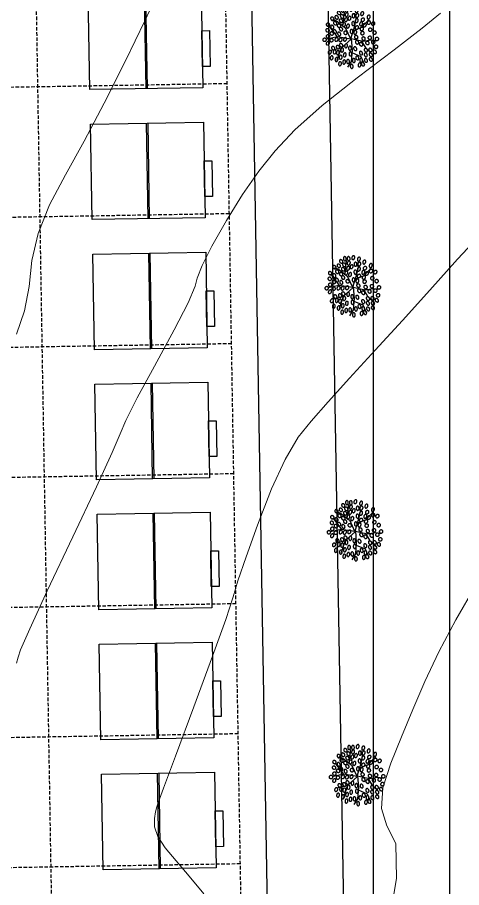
# Model space of a CAD drawing. Header units: inches. Extents: x 203 to 1065, y -1127 to 921.
# Drawn here: x 782.3 to 814.3, y 267.1 to 329.8 of the extents above; entities that cross this region are included whole.
import ezdxf

# ---------------------------------------------------------------- set-up
doc = ezdxf.new("R2010")
doc.units = ezdxf.units.IN
doc.header["$MEASUREMENT"] = 0
doc.linetypes.add('DASHED2', pattern=[0.375, 0.25, -0.125])
for name, color, linetype in [('calle', 3, 'Continuous'), ('Cumbreras', 140, 'Continuous'), ('CURVAS', 32, 'Continuous'), ('D2', 40, 'Continuous'), ('Vegetación', 102, 'Continuous')]:
    doc.layers.add(name, color=color, linetype=linetype)
doc.layers.add('Limite terrenos', color=2, linetype='DASHED2', transparency=0.4)

# ---------------------------------------------------------------- blocks, each defined once
blk = doc.blocks.new('RB31')
for points in [[(-0.203, 0.398, 0.124565), (-0.2, 0.407, 0.105746), (-0.202, 0.418, 0.086824), (-0.208, 0.428, 0.076963), (-0.217, 0.437, 0.076963), (-0.229, 0.442, 0.086824), (-0.24, 0.443, 0.105746), (-0.251, 0.44, 0.124565), (-0.258, 0.433, 0.124565), (-0.261, 0.424, 0.105746), (-0.259, 0.413, 0.086824), (-0.254, 0.403, 0.076963), (-0.244, 0.395, 0.076963), (-0.232, 0.39, 0.086824), (-0.221, 0.389, 0.105746), (-0.21, 0.392, 0.124565)], [(-0.164, 0.426, 0.124565), (-0.155, 0.429, 0.105746), (-0.147, 0.437, 0.086824), (-0.143, 0.447, 0.076963), (-0.142, 0.46, 0.076963), (-0.144, 0.473, 0.086824), (-0.15, 0.483, 0.105746), (-0.159, 0.489, 0.124565), (-0.168, 0.491, 0.124565), (-0.177, 0.488, 0.105746), (-0.185, 0.481, 0.086824), (-0.19, 0.47, 0.076963), (-0.191, 0.457, 0.076963), (-0.188, 0.445, 0.086824), (-0.182, 0.435, 0.105746), (-0.174, 0.428, 0.124565)], [(-0.096, 0.426, 0.124565), (-0.087, 0.429, 0.105746), (-0.079, 0.437, 0.086824), (-0.074, 0.447, 0.076963), (-0.073, 0.46, 0.076963), (-0.076, 0.473, 0.086824), (-0.082, 0.483, 0.105746), (-0.091, 0.489, 0.124565), (-0.1, 0.491, 0.124565), (-0.109, 0.488, 0.105746), (-0.117, 0.481, 0.086824), (-0.121, 0.47, 0.076963), (-0.123, 0.457, 0.076963), (-0.12, 0.445, 0.086824), (-0.114, 0.435, 0.105746), (-0.105, 0.428, 0.124565)], [(-0.113, 0.363, 0.124565), (-0.104, 0.36, 0.105746), (-0.093, 0.361, 0.086824), (-0.083, 0.367, 0.076963), (-0.075, 0.377, 0.076963), (-0.069, 0.389, 0.086824), (-0.068, 0.4, 0.105746), (-0.072, 0.411, 0.124565), (-0.078, 0.417, 0.124565), (-0.087, 0.42, 0.105746), (-0.098, 0.419, 0.086824), (-0.108, 0.413, 0.076963), (-0.116, 0.404, 0.076963), (-0.122, 0.392, 0.086824), (-0.123, 0.38, 0.105746), (-0.119, 0.37, 0.124565)], [(-0.033, 0.447, 0.124565), (-0.024, 0.444, 0.105746), (-0.013, 0.445, 0.086824), (-0.003, 0.451, 0.076963), (0.005, 0.46, 0.076963), (0.01, 0.472, 0.086824), (0.011, 0.484, 0.105746), (0.008, 0.494, 0.124565), (0.002, 0.501, 0.124565), (-0.007, 0.504, 0.105746), (-0.018, 0.502, 0.086824), (-0.028, 0.497, 0.076963), (-0.037, 0.487, 0.076963), (-0.042, 0.475, 0.086824), (-0.043, 0.464, 0.105746), (-0.04, 0.453, 0.124565)], [(0.065, 0.424, 0.124565), (0.074, 0.421, 0.105746), (0.085, 0.422, 0.086824), (0.095, 0.428, 0.076963), (0.104, 0.438, 0.076963), (0.109, 0.449, 0.086824), (0.11, 0.461, 0.105746), (0.107, 0.471, 0.124565), (0.1, 0.478, 0.124565), (0.091, 0.481, 0.105746), (0.08, 0.48, 0.086824), (0.071, 0.474, 0.076963), (0.062, 0.464, 0.076963), (0.057, 0.453, 0.086824), (0.056, 0.441, 0.105746), (0.059, 0.431, 0.124565)], [(0.16, 0.378, 0.124565), (0.169, 0.375, 0.105746), (0.18, 0.377, 0.086824), (0.19, 0.382, 0.076963), (0.199, 0.392, 0.076963), (0.204, 0.404, 0.086824), (0.205, 0.415, 0.105746), (0.202, 0.426, 0.124565), (0.195, 0.433, 0.124565), (0.186, 0.436, 0.105746), (0.175, 0.434, 0.086824), (0.165, 0.428, 0.076963), (0.157, 0.419, 0.076963), (0.152, 0.407, 0.086824), (0.151, 0.396, 0.105746), (0.154, 0.385, 0.124565)], [(-0.321, 0.307, 0.124565), (-0.318, 0.316, 0.105746), (-0.32, 0.327, 0.086824), (-0.325, 0.337, 0.076963), (-0.335, 0.345, 0.076963), (-0.347, 0.351, 0.086824), (-0.358, 0.352, 0.105746), (-0.369, 0.348, 0.124565), (-0.376, 0.342, 0.124565), (-0.379, 0.333, 0.105746), (-0.377, 0.322, 0.086824), (-0.371, 0.312, 0.076963), (-0.362, 0.304, 0.076963), (-0.35, 0.298, 0.086824), (-0.339, 0.297, 0.105746), (-0.328, 0.301, 0.124565)], [(-0.272, 0.239, 0.124565), (-0.269, 0.248, 0.105746), (-0.27, 0.259, 0.086824), (-0.276, 0.268, 0.076963), (-0.286, 0.277, 0.076963), (-0.297, 0.282, 0.086824), (-0.309, 0.283, 0.105746), (-0.319, 0.28, 0.124565), (-0.326, 0.274, 0.124565), (-0.329, 0.265, 0.105746), (-0.328, 0.254, 0.086824), (-0.322, 0.244, 0.076963), (-0.312, 0.235, 0.076963), (-0.301, 0.23, 0.086824), (-0.289, 0.229, 0.105746), (-0.279, 0.232, 0.124565)], [(-0.245, 0.33, 0.124565), (-0.242, 0.339, 0.105746), (-0.244, 0.35, 0.086824), (-0.249, 0.36, 0.076963), (-0.259, 0.368, 0.076963), (-0.271, 0.373, 0.086824), (-0.282, 0.374, 0.105746), (-0.293, 0.371, 0.124565), (-0.3, 0.365, 0.124565), (-0.303, 0.356, 0.105746), (-0.301, 0.345, 0.086824), (-0.295, 0.335, 0.076963), (-0.286, 0.326, 0.076963), (-0.274, 0.321, 0.086824), (-0.263, 0.32, 0.105746), (-0.252, 0.323, 0.124565)], [(-0.169, 0.277, 0.124565), (-0.166, 0.286, 0.105746), (-0.168, 0.297, 0.086824), (-0.173, 0.306, 0.076963), (-0.183, 0.315, 0.076963), (-0.195, 0.32, 0.086824), (-0.206, 0.321, 0.105746), (-0.217, 0.318, 0.124565), (-0.224, 0.312, 0.124565), (-0.227, 0.303, 0.105746), (-0.225, 0.292, 0.086824), (-0.219, 0.282, 0.076963), (-0.21, 0.273, 0.076963), (-0.198, 0.268, 0.086824), (-0.187, 0.267, 0.105746), (-0.176, 0.27, 0.124565)], [(-0.15, 0.345, 0.124565), (-0.147, 0.354, 0.105746), (-0.149, 0.365, 0.086824), (-0.154, 0.375, 0.076963), (-0.164, 0.383, 0.076963), (-0.176, 0.389, 0.086824), (-0.187, 0.39, 0.105746), (-0.198, 0.386, 0.124565), (-0.205, 0.38, 0.124565), (-0.208, 0.371, 0.105746), (-0.206, 0.36, 0.086824), (-0.2, 0.35, 0.076963), (-0.191, 0.342, 0.076963), (-0.179, 0.336, 0.086824), (-0.168, 0.335, 0.105746), (-0.157, 0.339, 0.124565)], [(-0.124, 0.283, 0.124565), (-0.115, 0.28, 0.105746), (-0.104, 0.282, 0.086824), (-0.095, 0.287, 0.076963), (-0.086, 0.297, 0.076963), (-0.081, 0.309, 0.086824), (-0.08, 0.32, 0.105746), (-0.083, 0.331, 0.124565), (-0.089, 0.338, 0.124565), (-0.098, 0.341, 0.105746), (-0.109, 0.339, 0.086824), (-0.119, 0.333, 0.076963), (-0.128, 0.324, 0.076963), (-0.133, 0.312, 0.086824), (-0.134, 0.301, 0.105746), (-0.131, 0.29, 0.124565)], [(-0.064, 0.306, 0.124565), (-0.055, 0.303, 0.105746), (-0.044, 0.305, 0.086824), (-0.034, 0.31, 0.076963), (-0.025, 0.32, 0.076963), (-0.02, 0.332, 0.086824), (-0.019, 0.343, 0.105746), (-0.022, 0.354, 0.124565), (-0.029, 0.36, 0.124565), (-0.038, 0.363, 0.105746), (-0.049, 0.362, 0.086824), (-0.059, 0.356, 0.076963), (-0.067, 0.347, 0.076963), (-0.072, 0.335, 0.086824), (-0.073, 0.323, 0.105746), (-0.07, 0.313, 0.124565)], [(0.022, 0.218, 0.124565), (0.031, 0.22, 0.105746), (0.039, 0.228, 0.086824), (0.043, 0.238, 0.076963), (0.044, 0.251, 0.076963), (0.042, 0.264, 0.086824), (0.036, 0.274, 0.105746), (0.027, 0.28, 0.124565), (0.018, 0.282, 0.124565), (0.009, 0.279, 0.105746), (0.001, 0.272, 0.086824), (-0.004, 0.261, 0.076963), (-0.005, 0.248, 0.076963), (-0.002, 0.236, 0.086824), (0.004, 0.226, 0.105746), (0.012, 0.219, 0.124565)], [(0.025, 0.339, 0.124565), (0.034, 0.342, 0.105746), (0.042, 0.35, 0.086824), (0.047, 0.36, 0.076963), (0.048, 0.373, 0.076963), (0.045, 0.385, 0.086824), (0.04, 0.395, 0.105746), (0.031, 0.402, 0.124565), (0.022, 0.404, 0.124565), (0.013, 0.401, 0.105746), (0.005, 0.393, 0.086824), (0, 0.383, 0.076963), (-0.001, 0.37, 0.076963), (0.001, 0.357, 0.086824), (0.007, 0.348, 0.105746), (0.016, 0.341, 0.124565)], [(0.065, 0.268, 0.124565), (0.074, 0.265, 0.105746), (0.085, 0.267, 0.086824), (0.095, 0.272, 0.076963), (0.104, 0.282, 0.076963), (0.109, 0.294, 0.086824), (0.11, 0.305, 0.105746), (0.107, 0.316, 0.124565), (0.1, 0.322, 0.124565), (0.091, 0.325, 0.105746), (0.08, 0.324, 0.086824), (0.071, 0.318, 0.076963), (0.062, 0.309, 0.076963), (0.057, 0.297, 0.086824), (0.056, 0.285, 0.105746), (0.059, 0.275, 0.124565)], [(0.073, 0.348, 0.124565), (0.082, 0.345, 0.105746), (0.093, 0.346, 0.086824), (0.103, 0.352, 0.076963), (0.111, 0.362, 0.076963), (0.117, 0.373, 0.086824), (0.118, 0.385, 0.105746), (0.114, 0.395, 0.124565), (0.108, 0.402, 0.124565), (0.099, 0.405, 0.105746), (0.088, 0.404, 0.086824), (0.078, 0.398, 0.076963), (0.07, 0.388, 0.076963), (0.064, 0.377, 0.086824), (0.063, 0.365, 0.105746), (0.067, 0.355, 0.124565)], [(0.141, 0.219, 0.124565), (0.15, 0.216, 0.105746), (0.161, 0.217, 0.086824), (0.171, 0.223, 0.076963), (0.18, 0.232, 0.076963), (0.185, 0.244, 0.086824), (0.186, 0.256, 0.105746), (0.183, 0.266, 0.124565), (0.176, 0.273, 0.124565), (0.167, 0.276, 0.105746), (0.156, 0.275, 0.086824), (0.146, 0.269, 0.076963), (0.138, 0.259, 0.076963), (0.133, 0.247, 0.086824), (0.132, 0.236, 0.105746), (0.135, 0.225, 0.124565)], [(0.16, 0.299, 0.124565), (0.165, 0.291, 0.105746), (0.175, 0.286, 0.086824), (0.186, 0.285, 0.076963), (0.199, 0.287, 0.076963), (0.21, 0.294, 0.086824), (0.218, 0.303, 0.105746), (0.221, 0.313, 0.124565), (0.22, 0.322, 0.124565), (0.215, 0.33, 0.105746), (0.205, 0.335, 0.086824), (0.193, 0.336, 0.076963), (0.181, 0.334, 0.076963), (0.17, 0.327, 0.086824), (0.162, 0.319, 0.105746), (0.159, 0.308, 0.124565)], [(0.274, 0.325, 0.124565), (0.283, 0.322, 0.105746), (0.294, 0.323, 0.086824), (0.304, 0.329, 0.076963), (0.313, 0.339, 0.076963), (0.318, 0.351, 0.086824), (0.319, 0.362, 0.105746), (0.316, 0.373, 0.124565), (0.309, 0.379, 0.124565), (0.3, 0.382, 0.105746), (0.289, 0.381, 0.086824), (0.279, 0.375, 0.076963), (0.271, 0.366, 0.076963), (0.266, 0.354, 0.086824), (0.265, 0.342, 0.105746), (0.268, 0.332, 0.124565)], [(0.266, 0.253, 0.124565), (0.272, 0.246, 0.105746), (0.281, 0.24, 0.086824), (0.293, 0.239, 0.076963), (0.305, 0.242, 0.076963), (0.316, 0.248, 0.086824), (0.324, 0.257, 0.105746), (0.327, 0.267, 0.124565), (0.326, 0.277, 0.124565), (0.321, 0.284, 0.105746), (0.311, 0.29, 0.086824), (0.3, 0.291, 0.076963), (0.287, 0.288, 0.076963), (0.276, 0.282, 0.086824), (0.269, 0.273, 0.105746), (0.265, 0.263, 0.124565)], [(0.342, 0.238, 0.124565), (0.348, 0.23, 0.105746), (0.357, 0.225, 0.086824), (0.369, 0.224, 0.076963), (0.381, 0.227, 0.076963), (0.392, 0.233, 0.086824), (0.4, 0.242, 0.105746), (0.403, 0.252, 0.124565), (0.402, 0.262, 0.124565), (0.397, 0.269, 0.105746), (0.387, 0.274, 0.086824), (0.376, 0.276, 0.076963), (0.363, 0.273, 0.076963), (0.352, 0.266, 0.086824), (0.344, 0.258, 0.105746), (0.341, 0.247, 0.124565)], [(-0.401, 0.137, 0.124565), (-0.401, 0.146, 0.105746), (-0.406, 0.156, 0.086824), (-0.414, 0.164, 0.076963), (-0.426, 0.169, 0.076963), (-0.439, 0.17, 0.086824), (-0.45, 0.167, 0.105746), (-0.459, 0.161, 0.124565), (-0.463, 0.153, 0.124565), (-0.463, 0.143, 0.105746), (-0.459, 0.134, 0.086824), (-0.45, 0.126, 0.076963), (-0.438, 0.121, 0.076963), (-0.426, 0.119, 0.086824), (-0.414, 0.122, 0.105746), (-0.405, 0.128, 0.124565)], [(-0.393, 0.224, 0.124565), (-0.393, 0.233, 0.105746), (-0.398, 0.243, 0.086824), (-0.406, 0.251, 0.076963), (-0.418, 0.256, 0.076963), (-0.431, 0.257, 0.086824), (-0.442, 0.255, 0.105746), (-0.451, 0.248, 0.124565), (-0.456, 0.24, 0.124565), (-0.456, 0.231, 0.105746), (-0.451, 0.221, 0.086824), (-0.443, 0.213, 0.076963), (-0.431, 0.208, 0.076963), (-0.418, 0.207, 0.086824), (-0.407, 0.209, 0.105746), (-0.398, 0.216, 0.124565)], [(-0.329, 0.171, 0.124565), (-0.324, 0.179, 0.105746), (-0.322, 0.189, 0.086824), (-0.324, 0.201, 0.076963), (-0.331, 0.212, 0.076963), (-0.34, 0.22, 0.086824), (-0.351, 0.225, 0.105746), (-0.362, 0.225, 0.124565), (-0.37, 0.221, 0.124565), (-0.376, 0.213, 0.105746), (-0.378, 0.203, 0.086824), (-0.375, 0.191, 0.076963), (-0.369, 0.18, 0.076963), (-0.359, 0.172, 0.086824), (-0.349, 0.167, 0.105746), (-0.338, 0.167, 0.124565)], [(-0.284, 0.099, 0.124565), (-0.278, 0.106, 0.105746), (-0.276, 0.117, 0.086824), (-0.278, 0.128, 0.076963), (-0.285, 0.14, 0.076963), (-0.295, 0.148, 0.086824), (-0.305, 0.153, 0.105746), (-0.316, 0.153, 0.124565), (-0.325, 0.149, 0.124565), (-0.33, 0.141, 0.105746), (-0.332, 0.13, 0.086824), (-0.33, 0.119, 0.076963), (-0.323, 0.108, 0.076963), (-0.314, 0.1, 0.086824), (-0.303, 0.095, 0.105746), (-0.292, 0.095, 0.124565)], [(-0.2, 0.209, 0.124565), (-0.2, 0.218, 0.105746), (-0.204, 0.228, 0.086824), (-0.213, 0.236, 0.076963), (-0.225, 0.241, 0.076963), (-0.237, 0.242, 0.086824), (-0.249, 0.24, 0.105746), (-0.258, 0.233, 0.124565), (-0.262, 0.225, 0.124565), (-0.262, 0.216, 0.105746), (-0.257, 0.206, 0.086824), (-0.249, 0.198, 0.076963), (-0.237, 0.193, 0.076963), (-0.224, 0.192, 0.086824), (-0.213, 0.194, 0.105746), (-0.204, 0.2, 0.124565)], [(-0.169, 0.148, 0.124565), (-0.166, 0.156, 0.105746), (-0.168, 0.167, 0.086824), (-0.173, 0.177, 0.076963), (-0.183, 0.186, 0.076963), (-0.195, 0.191, 0.086824), (-0.206, 0.192, 0.105746), (-0.217, 0.189, 0.124565), (-0.224, 0.182, 0.124565), (-0.227, 0.173, 0.105746), (-0.225, 0.163, 0.086824), (-0.219, 0.153, 0.076963), (-0.21, 0.144, 0.076963), (-0.198, 0.139, 0.086824), (-0.187, 0.138, 0.105746), (-0.176, 0.141, 0.124565)], [(-0.159, 0.207, 0.124565), (-0.15, 0.204, 0.105746), (-0.139, 0.206, 0.086824), (-0.129, 0.211, 0.076963), (-0.12, 0.221, 0.076963), (-0.115, 0.233, 0.086824), (-0.114, 0.244, 0.105746), (-0.117, 0.255, 0.124565), (-0.124, 0.262, 0.124565), (-0.133, 0.265, 0.105746), (-0.143, 0.263, 0.086824), (-0.153, 0.257, 0.076963), (-0.162, 0.248, 0.076963), (-0.167, 0.236, 0.086824), (-0.168, 0.225, 0.105746), (-0.165, 0.214, 0.124565)], [(-0.09, 0.184, 0.124565), (-0.081, 0.181, 0.105746), (-0.07, 0.183, 0.086824), (-0.06, 0.189, 0.076963), (-0.052, 0.198, 0.076963), (-0.047, 0.21, 0.086824), (-0.046, 0.221, 0.105746), (-0.049, 0.232, 0.124565), (-0.055, 0.239, 0.124565), (-0.064, 0.242, 0.105746), (-0.075, 0.24, 0.086824), (-0.085, 0.235, 0.076963), (-0.094, 0.225, 0.076963), (-0.099, 0.213, 0.086824), (-0.1, 0.202, 0.105746), (-0.097, 0.191, 0.124565)], [(-0.009, 0.096, 0.124565), (0, 0.099, 0.105746), (0.008, 0.107, 0.086824), (0.013, 0.117, 0.076963), (0.014, 0.13, 0.076963), (0.011, 0.142, 0.086824), (0.005, 0.152, 0.105746), (-0.003, 0.159, 0.124565), (-0.013, 0.161, 0.124565), (-0.022, 0.158, 0.105746), (-0.029, 0.15, 0.086824), (-0.034, 0.14, 0.076963), (-0.035, 0.127, 0.076963), (-0.033, 0.114, 0.086824), (-0.027, 0.104, 0.105746), (-0.018, 0.098, 0.124565)], [(0.039, 0.086, 0.124565), (0.048, 0.083, 0.105746), (0.059, 0.084, 0.086824), (0.069, 0.09, 0.076963), (0.077, 0.1, 0.076963), (0.082, 0.111, 0.086824), (0.083, 0.123, 0.105746), (0.08, 0.133, 0.124565), (0.074, 0.14, 0.124565), (0.065, 0.143, 0.105746), (0.054, 0.142, 0.086824), (0.044, 0.136, 0.076963), (0.035, 0.126, 0.076963), (0.03, 0.114, 0.086824), (0.029, 0.103, 0.105746), (0.032, 0.093, 0.124565)], [(0.054, 0.177, 0.124565), (0.059, 0.17, 0.105746), (0.069, 0.164, 0.086824), (0.08, 0.163, 0.076963), (0.093, 0.166, 0.076963), (0.104, 0.172, 0.086824), (0.111, 0.181, 0.105746), (0.115, 0.191, 0.124565), (0.114, 0.201, 0.124565), (0.108, 0.208, 0.105746), (0.099, 0.214, 0.086824), (0.087, 0.215, 0.076963), (0.075, 0.212, 0.076963), (0.063, 0.206, 0.086824), (0.056, 0.197, 0.105746), (0.052, 0.187, 0.124565)], [(0.141, 0.154, 0.124565), (0.146, 0.147, 0.105746), (0.156, 0.142, 0.086824), (0.167, 0.14, 0.076963), (0.18, 0.143, 0.076963), (0.191, 0.15, 0.086824), (0.199, 0.158, 0.105746), (0.202, 0.169, 0.124565), (0.201, 0.178, 0.124565), (0.196, 0.186, 0.105746), (0.186, 0.191, 0.086824), (0.174, 0.192, 0.076963), (0.162, 0.189, 0.076963), (0.151, 0.183, 0.086824), (0.143, 0.174, 0.105746), (0.14, 0.164, 0.124565)], [(0.19, 0.215, 0.124565), (0.196, 0.208, 0.105746), (0.205, 0.202, 0.086824), (0.217, 0.201, 0.076963), (0.229, 0.204, 0.076963), (0.24, 0.21, 0.086824), (0.248, 0.219, 0.105746), (0.252, 0.229, 0.124565), (0.25, 0.239, 0.124565), (0.245, 0.246, 0.105746), (0.235, 0.252, 0.086824), (0.224, 0.253, 0.076963), (0.211, 0.25, 0.076963), (0.2, 0.244, 0.086824), (0.193, 0.235, 0.105746), (0.189, 0.225, 0.124565)], [(0.287, 0.153, 0.124565), (0.29, 0.144, 0.105746), (0.298, 0.136, 0.086824), (0.308, 0.131, 0.076963), (0.321, 0.13, 0.076963), (0.334, 0.133, 0.086824), (0.343, 0.139, 0.105746), (0.35, 0.148, 0.124565), (0.352, 0.157, 0.124565), (0.349, 0.166, 0.105746), (0.341, 0.174, 0.086824), (0.331, 0.178, 0.076963), (0.318, 0.18, 0.076963), (0.306, 0.177, 0.086824), (0.296, 0.171, 0.105746), (0.289, 0.162, 0.124565)], [(-0.453, 0.001, 0.124565), (-0.456, 0.01, 0.105746), (-0.463, 0.018, 0.086824), (-0.474, 0.023, 0.076963), (-0.487, 0.024, 0.076963), (-0.499, 0.021, 0.086824), (-0.509, 0.015, 0.105746), (-0.516, 0.007, 0.124565), (-0.517, -0.003, 0.124565), (-0.515, -0.012, 0.105746), (-0.507, -0.02, 0.086824), (-0.497, -0.024, 0.076963), (-0.484, -0.025, 0.076963), (-0.471, -0.023, 0.086824), (-0.461, -0.017, 0.105746), (-0.455, -0.008, 0.124565)], [(-0.392, 0.054, 0.124565), (-0.395, 0.063, 0.105746), (-0.403, 0.071, 0.086824), (-0.413, 0.076, 0.076963), (-0.426, 0.077, 0.076963), (-0.438, 0.074, 0.086824), (-0.448, 0.069, 0.105746), (-0.455, 0.06, 0.124565), (-0.457, 0.051, 0.124565), (-0.454, 0.042, 0.105746), (-0.446, 0.034, 0.086824), (-0.436, 0.029, 0.076963), (-0.423, 0.028, 0.076963), (-0.41, 0.03, 0.086824), (-0.401, 0.036, 0.105746), (-0.394, 0.045, 0.124565)], [(-0.331, -0.006, 0.124565), (-0.334, 0.003, 0.105746), (-0.342, 0.01, 0.086824), (-0.352, 0.015, 0.076963), (-0.365, 0.016, 0.076963), (-0.378, 0.014, 0.086824), (-0.388, 0.008, 0.105746), (-0.394, -0.001, 0.124565), (-0.396, -0.01, 0.124565), (-0.393, -0.019, 0.105746), (-0.386, -0.027, 0.086824), (-0.375, -0.032, 0.076963), (-0.362, -0.033, 0.076963), (-0.35, -0.03, 0.086824), (-0.34, -0.024, 0.105746), (-0.333, -0.016, 0.124565)], [(-0.329, 0.087, 0.124565), (-0.329, 0.097, 0.105746), (-0.333, 0.107, 0.086824), (-0.342, 0.114, 0.076963), (-0.354, 0.119, 0.076963), (-0.366, 0.121, 0.086824), (-0.378, 0.118, 0.105746), (-0.387, 0.112, 0.124565), (-0.391, 0.104, 0.124565), (-0.391, 0.094, 0.105746), (-0.386, 0.084, 0.086824), (-0.378, 0.076, 0.076963), (-0.366, 0.071, 0.076963), (-0.353, 0.07, 0.086824), (-0.342, 0.073, 0.105746), (-0.333, 0.079, 0.124565)], [(-0.251, 0.022, 0.124565), (-0.258, 0.028, 0.105746), (-0.269, 0.03, 0.086824), (-0.28, 0.028, 0.076963), (-0.291, 0.021, 0.076963), (-0.3, 0.011, 0.086824), (-0.305, 0.001, 0.105746), (-0.305, -0.01, 0.124565), (-0.301, -0.019, 0.124565), (-0.293, -0.024, 0.105746), (-0.282, -0.026, 0.086824), (-0.271, -0.024, 0.076963), (-0.26, -0.017, 0.076963), (-0.251, -0.008, 0.086824), (-0.247, 0.003, 0.105746), (-0.247, 0.014, 0.124565)], [(-0.208, 0.065, 0.124565), (-0.202, 0.072, 0.105746), (-0.2, 0.083, 0.086824), (-0.203, 0.094, 0.076963), (-0.209, 0.105, 0.076963), (-0.219, 0.114, 0.086824), (-0.229, 0.118, 0.105746), (-0.24, 0.119, 0.124565), (-0.249, 0.115, 0.124565), (-0.254, 0.107, 0.105746), (-0.256, 0.096, 0.086824), (-0.254, 0.085, 0.076963), (-0.247, 0.074, 0.076963), (-0.238, 0.065, 0.086824), (-0.227, 0.061, 0.105746), (-0.216, 0.061, 0.124565)], [(-0.179, 0.019, 0.124565), (-0.186, 0.024, 0.105746), (-0.197, 0.026, 0.086824), (-0.208, 0.024, 0.076963), (-0.219, 0.017, 0.076963), (-0.228, 0.008, 0.086824), (-0.232, -0.003, 0.105746), (-0.233, -0.014, 0.124565), (-0.229, -0.022, 0.124565), (-0.221, -0.028, 0.105746), (-0.21, -0.03, 0.086824), (-0.199, -0.028, 0.076963), (-0.188, -0.021, 0.076963), (-0.179, -0.011, 0.086824), (-0.175, -0.001, 0.105746), (-0.175, 0.01, 0.124565)], [(-0.099, 0.026, 0.124565), (-0.106, 0.032, 0.105746), (-0.117, 0.034, 0.086824), (-0.129, 0.031, 0.076963), (-0.14, 0.025, 0.076963), (-0.148, 0.015, 0.086824), (-0.153, 0.005, 0.105746), (-0.153, -0.006, 0.124565), (-0.149, -0.015, 0.124565), (-0.141, -0.02, 0.105746), (-0.13, -0.022, 0.086824), (-0.119, -0.02, 0.076963), (-0.108, -0.013, 0.076963), (-0.1, -0.004, 0.086824), (-0.095, 0.007, 0.105746), (-0.095, 0.018, 0.124565)], [(-0.086, 0.099, 0.124565), (-0.086, 0.108, 0.105746), (-0.09, 0.118, 0.086824), (-0.099, 0.126, 0.076963), (-0.111, 0.131, 0.076963), (-0.124, 0.132, 0.086824), (-0.135, 0.129, 0.105746), (-0.144, 0.123, 0.124565), (-0.148, 0.115, 0.124565), (-0.148, 0.105, 0.105746), (-0.144, 0.096, 0.086824), (-0.135, 0.088, 0.076963), (-0.123, 0.083, 0.076963), (-0.11, 0.081, 0.086824), (-0.099, 0.084, 0.105746), (-0.09, 0.09, 0.124565)], [(0.042, 0.048, 0.124565), (0.042, 0.039, 0.105746), (0.046, 0.029, 0.086824), (0.055, 0.021, 0.076963), (0.067, 0.016, 0.076963), (0.079, 0.015, 0.086824), (0.091, 0.017, 0.105746), (0.1, 0.023, 0.124565), (0.104, 0.032, 0.124565), (0.104, 0.041, 0.105746), (0.099, 0.051, 0.086824), (0.091, 0.059, 0.076963), (0.079, 0.064, 0.076963), (0.066, 0.065, 0.086824), (0.055, 0.063, 0.105746), (0.046, 0.056, 0.124565)], [(0.151, 0.1, 0.124565), (0.154, 0.091, 0.105746), (0.161, 0.083, 0.086824), (0.172, 0.078, 0.076963), (0.184, 0.077, 0.076963), (0.197, 0.08, 0.086824), (0.207, 0.086, 0.105746), (0.213, 0.094, 0.124565), (0.215, 0.104, 0.124565), (0.212, 0.113, 0.105746), (0.205, 0.121, 0.086824), (0.194, 0.125, 0.076963), (0.181, 0.127, 0.076963), (0.169, 0.124, 0.086824), (0.159, 0.118, 0.105746), (0.152, 0.109, 0.124565)], [(0.171, 0.025, 0.124565), (0.171, 0.016, 0.105746), (0.175, 0.006, 0.086824), (0.184, -0.002, 0.076963), (0.196, -0.007, 0.076963), (0.208, -0.008, 0.086824), (0.22, -0.006, 0.105746), (0.229, 0.001, 0.124565), (0.233, 0.009, 0.124565), (0.233, 0.018, 0.105746), (0.228, 0.028, 0.086824), (0.22, 0.036, 0.076963), (0.208, 0.041, 0.076963), (0.195, 0.042, 0.086824), (0.184, 0.04, 0.105746), (0.175, 0.034, 0.124565)], [(0.28, 0.028, 0.124565), (0.283, 0.019, 0.105746), (0.29, 0.011, 0.086824), (0.301, 0.006, 0.076963), (0.313, 0.005, 0.076963), (0.326, 0.008, 0.086824), (0.336, 0.014, 0.105746), (0.343, 0.022, 0.124565), (0.344, 0.032, 0.124565), (0.341, 0.041, 0.105746), (0.334, 0.048, 0.086824), (0.323, 0.053, 0.076963), (0.311, 0.054, 0.076963), (0.298, 0.052, 0.086824), (0.288, 0.046, 0.105746), (0.282, 0.037, 0.124565)], [(0.363, 0.107, 0.124565), (0.366, 0.099, 0.105746), (0.374, 0.091, 0.086824), (0.384, 0.086, 0.076963), (0.397, 0.085, 0.076963), (0.41, 0.087, 0.086824), (0.419, 0.093, 0.105746), (0.426, 0.102, 0.124565), (0.428, 0.111, 0.124565), (0.425, 0.12, 0.105746), (0.417, 0.128, 0.086824), (0.407, 0.133, 0.076963), (0.394, 0.134, 0.076963), (0.381, 0.131, 0.086824), (0.372, 0.126, 0.105746), (0.365, 0.117, 0.124565)], [(0.405, 0.009, 0.124565), (0.408, 0, 0.105746), (0.416, -0.008, 0.086824), (0.426, -0.013, 0.076963), (0.439, -0.014, 0.076963), (0.451, -0.011, 0.086824), (0.461, -0.005, 0.105746), (0.468, 0.003, 0.124565), (0.47, 0.013, 0.124565), (0.467, 0.022, 0.105746), (0.459, 0.029, 0.086824), (0.449, 0.034, 0.076963), (0.436, 0.035, 0.076963), (0.423, 0.033, 0.086824), (0.413, 0.027, 0.105746), (0.407, 0.018, 0.124565)], [(-0.403, -0.035, 0.124565), (-0.41, -0.029, 0.105746), (-0.421, -0.027, 0.086824), (-0.432, -0.029, 0.076963), (-0.443, -0.036, 0.076963), (-0.452, -0.046, 0.086824), (-0.456, -0.056, 0.105746), (-0.457, -0.067, 0.124565), (-0.453, -0.076, 0.124565), (-0.445, -0.081, 0.105746), (-0.434, -0.083, 0.086824), (-0.423, -0.081, 0.076963), (-0.412, -0.074, 0.076963), (-0.403, -0.065, 0.086824), (-0.399, -0.054, 0.105746), (-0.399, -0.043, 0.124565)], [(-0.306, -0.149, 0.124565), (-0.303, -0.14, 0.105746), (-0.304, -0.129, 0.086824), (-0.31, -0.119, 0.076963), (-0.32, -0.11, 0.076963), (-0.332, -0.105, 0.086824), (-0.343, -0.104, 0.105746), (-0.353, -0.107, 0.124565), (-0.36, -0.114, 0.124565), (-0.363, -0.123, 0.105746), (-0.362, -0.134, 0.086824), (-0.356, -0.144, 0.076963), (-0.346, -0.152, 0.076963), (-0.335, -0.157, 0.086824), (-0.323, -0.158, 0.105746), (-0.313, -0.155, 0.124565)], [(-0.222, -0.133, 0.124565), (-0.219, -0.125, 0.105746), (-0.221, -0.114, 0.086824), (-0.227, -0.104, 0.076963), (-0.236, -0.095, 0.076963), (-0.248, -0.09, 0.086824), (-0.259, -0.089, 0.105746), (-0.27, -0.092, 0.124565), (-0.277, -0.099, 0.124565), (-0.28, -0.108, 0.105746), (-0.278, -0.118, 0.086824), (-0.273, -0.128, 0.076963), (-0.263, -0.137, 0.076963), (-0.251, -0.142, 0.086824), (-0.24, -0.143, 0.105746), (-0.229, -0.14, 0.124565)], [(-0.165, -0.103, 0.124565), (-0.162, -0.094, 0.105746), (-0.164, -0.083, 0.086824), (-0.17, -0.073, 0.076963), (-0.179, -0.065, 0.076963), (-0.191, -0.06, 0.086824), (-0.202, -0.059, 0.105746), (-0.213, -0.062, 0.124565), (-0.22, -0.068, 0.124565), (-0.223, -0.077, 0.105746), (-0.221, -0.088, 0.086824), (-0.216, -0.098, 0.076963), (-0.206, -0.107, 0.076963), (-0.194, -0.112, 0.086824), (-0.183, -0.113, 0.105746), (-0.172, -0.11, 0.124565)], [(-0.167, -0.129, 0.124565), (-0.176, -0.129, 0.105746), (-0.186, -0.134, 0.086824), (-0.194, -0.142, 0.076963), (-0.199, -0.154, 0.076963), (-0.2, -0.167, 0.086824), (-0.198, -0.178, 0.105746), (-0.191, -0.187, 0.124565), (-0.183, -0.191, 0.124565), (-0.174, -0.192, 0.105746), (-0.164, -0.187, 0.086824), (-0.156, -0.178, 0.076963), (-0.151, -0.166, 0.076963), (-0.15, -0.154, 0.086824), (-0.152, -0.143, 0.105746), (-0.159, -0.133, 0.124565)], [(-0.099, -0.064, 0.124565), (-0.108, -0.064, 0.105746), (-0.118, -0.069, 0.086824), (-0.126, -0.078, 0.076963), (-0.131, -0.089, 0.076963), (-0.132, -0.102, 0.086824), (-0.129, -0.113, 0.105746), (-0.123, -0.122, 0.124565), (-0.115, -0.127, 0.124565), (-0.105, -0.127, 0.105746), (-0.096, -0.122, 0.086824), (-0.088, -0.114, 0.076963), (-0.083, -0.102, 0.076963), (-0.081, -0.089, 0.086824), (-0.084, -0.078, 0.105746), (-0.09, -0.069, 0.124565)], [(-0.039, -0.101, 0.124565), (-0.048, -0.104, 0.105746), (-0.056, -0.112, 0.086824), (-0.061, -0.122, 0.076963), (-0.062, -0.135, 0.076963), (-0.059, -0.148, 0.086824), (-0.053, -0.157, 0.105746), (-0.045, -0.164, 0.124565), (-0.035, -0.166, 0.124565), (-0.026, -0.163, 0.105746), (-0.018, -0.155, 0.086824), (-0.014, -0.145, 0.076963), (-0.013, -0.132, 0.076963), (-0.015, -0.12, 0.086824), (-0.021, -0.11, 0.105746), (-0.03, -0.103, 0.124565)], [(0.035, -0.116, 0.124565), (0.029, -0.123, 0.105746), (0.027, -0.134, 0.086824), (0.029, -0.145, 0.076963), (0.036, -0.156, 0.076963), (0.046, -0.165, 0.086824), (0.056, -0.169, 0.105746), (0.067, -0.17, 0.124565), (0.076, -0.166, 0.124565), (0.081, -0.158, 0.105746), (0.083, -0.147, 0.086824), (0.081, -0.136, 0.076963), (0.074, -0.125, 0.076963), (0.065, -0.116, 0.086824), (0.054, -0.112, 0.105746), (0.043, -0.112, 0.124565)], [(0.061, -0.024, 0.124565), (0.058, -0.033, 0.105746), (0.059, -0.044, 0.086824), (0.065, -0.053, 0.076963), (0.074, -0.062, 0.076963), (0.086, -0.067, 0.086824), (0.098, -0.068, 0.105746), (0.108, -0.065, 0.124565), (0.115, -0.059, 0.124565), (0.118, -0.05, 0.105746), (0.117, -0.039, 0.086824), (0.111, -0.029, 0.076963), (0.101, -0.02, 0.076963), (0.089, -0.015, 0.086824), (0.078, -0.014, 0.105746), (0.067, -0.017, 0.124565)], [(0.133, -0.054, 0.124565), (0.13, -0.063, 0.105746), (0.131, -0.074, 0.086824), (0.137, -0.084, 0.076963), (0.147, -0.092, 0.076963), (0.158, -0.098, 0.086824), (0.17, -0.099, 0.105746), (0.18, -0.095, 0.124565), (0.187, -0.089, 0.124565), (0.19, -0.08, 0.105746), (0.189, -0.069, 0.086824), (0.183, -0.059, 0.076963), (0.173, -0.051, 0.076963), (0.162, -0.045, 0.086824), (0.15, -0.044, 0.105746), (0.14, -0.048, 0.124565)], [(0.239, -0.043, 0.124565), (0.239, -0.052, 0.105746), (0.244, -0.062, 0.086824), (0.252, -0.07, 0.076963), (0.264, -0.075, 0.076963), (0.277, -0.077, 0.086824), (0.288, -0.074, 0.105746), (0.297, -0.068, 0.124565), (0.302, -0.059, 0.124565), (0.302, -0.05, 0.105746), (0.297, -0.04, 0.086824), (0.288, -0.032, 0.076963), (0.277, -0.027, 0.076963), (0.264, -0.026, 0.086824), (0.253, -0.029, 0.105746), (0.244, -0.035, 0.124565)], [(0.296, -0.141, 0.124565), (0.293, -0.15, 0.105746), (0.294, -0.161, 0.086824), (0.3, -0.171, 0.076963), (0.31, -0.18, 0.076963), (0.322, -0.185, 0.086824), (0.333, -0.186, 0.105746), (0.344, -0.183, 0.124565), (0.35, -0.176, 0.124565), (0.353, -0.167, 0.105746), (0.352, -0.156, 0.086824), (0.346, -0.147, 0.076963), (0.337, -0.138, 0.076963), (0.325, -0.133, 0.086824), (0.313, -0.132, 0.105746), (0.303, -0.135, 0.124565)], [(0.34, -0.041, 0.124565), (0.343, -0.05, 0.105746), (0.351, -0.058, 0.086824), (0.361, -0.062, 0.076963), (0.374, -0.063, 0.076963), (0.387, -0.061, 0.086824), (0.397, -0.055, 0.105746), (0.403, -0.046, 0.124565), (0.405, -0.037, 0.124565), (0.402, -0.028, 0.105746), (0.395, -0.02, 0.086824), (0.384, -0.015, 0.076963), (0.371, -0.014, 0.076963), (0.359, -0.017, 0.086824), (0.349, -0.023, 0.105746), (0.342, -0.031, 0.124565)], [(0.39, -0.113, 0.124565), (0.393, -0.122, 0.105746), (0.4, -0.13, 0.086824), (0.411, -0.134, 0.076963), (0.424, -0.136, 0.076963), (0.436, -0.133, 0.086824), (0.446, -0.127, 0.105746), (0.453, -0.118, 0.124565), (0.454, -0.109, 0.124565), (0.452, -0.1, 0.105746), (0.444, -0.092, 0.086824), (0.433, -0.087, 0.076963), (0.421, -0.086, 0.076963), (0.408, -0.089, 0.086824), (0.398, -0.095, 0.105746), (0.392, -0.104, 0.124565)], [(-0.368, -0.175, 0.124565), (-0.376, -0.17, 0.105746), (-0.387, -0.168, 0.086824), (-0.398, -0.17, 0.076963), (-0.409, -0.176, 0.076963), (-0.418, -0.186, 0.086824), (-0.422, -0.197, 0.105746), (-0.422, -0.208, 0.124565), (-0.418, -0.216, 0.124565), (-0.411, -0.222, 0.105746), (-0.4, -0.224, 0.086824), (-0.389, -0.221, 0.076963), (-0.378, -0.215, 0.076963), (-0.369, -0.205, 0.086824), (-0.365, -0.195, 0.105746), (-0.364, -0.184, 0.124565)], [(-0.353, -0.25, 0.124565), (-0.362, -0.25, 0.105746), (-0.372, -0.255, 0.086824), (-0.38, -0.264, 0.076963), (-0.385, -0.275, 0.076963), (-0.386, -0.288, 0.086824), (-0.384, -0.299, 0.105746), (-0.377, -0.308, 0.124565), (-0.369, -0.313, 0.124565), (-0.36, -0.313, 0.105746), (-0.35, -0.308, 0.086824), (-0.342, -0.3, 0.076963), (-0.337, -0.288, 0.076963), (-0.336, -0.275, 0.086824), (-0.338, -0.264, 0.105746), (-0.345, -0.255, 0.124565)], [(-0.3, -0.159, 0.124565), (-0.309, -0.159, 0.105746), (-0.319, -0.164, 0.086824), (-0.327, -0.173, 0.076963), (-0.332, -0.184, 0.076963), (-0.333, -0.197, 0.086824), (-0.331, -0.208, 0.105746), (-0.324, -0.217, 0.124565), (-0.316, -0.222, 0.124565), (-0.307, -0.222, 0.105746), (-0.297, -0.217, 0.086824), (-0.289, -0.209, 0.076963), (-0.284, -0.197, 0.076963), (-0.283, -0.184, 0.086824), (-0.285, -0.173, 0.105746), (-0.292, -0.164, 0.124565)], [(-0.243, -0.171, 0.124565), (-0.252, -0.171, 0.105746), (-0.262, -0.175, 0.086824), (-0.27, -0.184, 0.076963), (-0.275, -0.196, 0.076963), (-0.276, -0.209, 0.086824), (-0.274, -0.22, 0.105746), (-0.267, -0.229, 0.124565), (-0.259, -0.233, 0.124565), (-0.25, -0.233, 0.105746), (-0.24, -0.229, 0.086824), (-0.232, -0.22, 0.076963), (-0.227, -0.208, 0.076963), (-0.226, -0.195, 0.086824), (-0.228, -0.184, 0.105746), (-0.235, -0.175, 0.124565)], [(-0.193, -0.243, 0.124565), (-0.203, -0.243, 0.105746), (-0.213, -0.248, 0.086824), (-0.22, -0.256, 0.076963), (-0.226, -0.268, 0.076963), (-0.227, -0.281, 0.086824), (-0.224, -0.292, 0.105746), (-0.218, -0.301, 0.124565), (-0.21, -0.305, 0.124565), (-0.2, -0.305, 0.105746), (-0.19, -0.301, 0.086824), (-0.183, -0.292, 0.076963), (-0.178, -0.28, 0.076963), (-0.176, -0.268, 0.086824), (-0.179, -0.256, 0.105746), (-0.185, -0.247, 0.124565)], [(-0.121, -0.205, 0.124565), (-0.131, -0.205, 0.105746), (-0.141, -0.21, 0.086824), (-0.148, -0.218, 0.076963), (-0.153, -0.23, 0.076963), (-0.155, -0.243, 0.086824), (-0.152, -0.254, 0.105746), (-0.146, -0.263, 0.124565), (-0.138, -0.267, 0.124565), (-0.128, -0.268, 0.105746), (-0.118, -0.263, 0.086824), (-0.111, -0.254, 0.076963), (-0.106, -0.242, 0.076963), (-0.104, -0.23, 0.086824), (-0.107, -0.218, 0.105746), (-0.113, -0.209, 0.124565)], [(-0.032, -0.189, 0.124565), (-0.041, -0.192, 0.105746), (-0.048, -0.199, 0.086824), (-0.053, -0.21, 0.076963), (-0.054, -0.222, 0.076963), (-0.052, -0.235, 0.086824), (-0.046, -0.245, 0.105746), (-0.037, -0.251, 0.124565), (-0.028, -0.253, 0.124565), (-0.019, -0.25, 0.105746), (-0.011, -0.243, 0.086824), (-0.006, -0.232, 0.076963), (-0.005, -0.22, 0.076963), (-0.008, -0.207, 0.086824), (-0.014, -0.197, 0.105746), (-0.022, -0.19, 0.124565)], [(0.073, -0.26, 0.124565), (0.067, -0.267, 0.105746), (0.065, -0.278, 0.086824), (0.067, -0.29, 0.076963), (0.074, -0.301, 0.076963), (0.083, -0.309, 0.086824), (0.094, -0.314, 0.105746), (0.105, -0.314, 0.124565), (0.114, -0.31, 0.124565), (0.119, -0.302, 0.105746), (0.121, -0.291, 0.086824), (0.119, -0.28, 0.076963), (0.112, -0.269, 0.076963), (0.103, -0.261, 0.086824), (0.092, -0.256, 0.105746), (0.081, -0.256, 0.124565)], [(0.137, -0.184, 0.124565), (0.131, -0.191, 0.105746), (0.13, -0.202, 0.086824), (0.132, -0.214, 0.076963), (0.138, -0.225, 0.076963), (0.148, -0.233, 0.086824), (0.159, -0.238, 0.105746), (0.17, -0.238, 0.124565), (0.178, -0.234, 0.124565), (0.184, -0.226, 0.105746), (0.186, -0.215, 0.086824), (0.183, -0.204, 0.076963), (0.177, -0.193, 0.076963), (0.167, -0.185, 0.086824), (0.157, -0.18, 0.105746), (0.146, -0.18, 0.124565)], [(0.216, -0.145, 0.124565), (0.213, -0.154, 0.105746), (0.215, -0.165, 0.086824), (0.22, -0.175, 0.076963), (0.23, -0.184, 0.076963), (0.242, -0.189, 0.086824), (0.253, -0.19, 0.105746), (0.264, -0.187, 0.124565), (0.271, -0.18, 0.124565), (0.274, -0.171, 0.105746), (0.272, -0.16, 0.086824), (0.266, -0.15, 0.076963), (0.257, -0.142, 0.076963), (0.245, -0.137, 0.086824), (0.234, -0.136, 0.105746), (0.223, -0.139, 0.124565)], [(0.221, -0.211, 0.124565), (0.215, -0.218, 0.105746), (0.213, -0.229, 0.086824), (0.215, -0.24, 0.076963), (0.222, -0.251, 0.076963), (0.232, -0.26, 0.086824), (0.242, -0.264, 0.105746), (0.253, -0.264, 0.124565), (0.262, -0.26, 0.124565), (0.267, -0.253, 0.105746), (0.269, -0.242, 0.086824), (0.267, -0.231, 0.076963), (0.26, -0.22, 0.076963), (0.251, -0.211, 0.086824), (0.24, -0.207, 0.105746), (0.229, -0.207, 0.124565)], [(0.304, -0.217, 0.124565), (0.301, -0.226, 0.105746), (0.302, -0.237, 0.086824), (0.308, -0.247, 0.076963), (0.317, -0.256, 0.076963), (0.329, -0.261, 0.086824), (0.341, -0.262, 0.105746), (0.351, -0.259, 0.124565), (0.358, -0.252, 0.124565), (0.361, -0.243, 0.105746), (0.359, -0.232, 0.086824), (0.354, -0.223, 0.076963), (0.344, -0.214, 0.076963), (0.332, -0.209, 0.086824), (0.321, -0.208, 0.105746), (0.31, -0.211, 0.124565)], [(0.372, -0.172, 0.124565), (0.369, -0.181, 0.105746), (0.37, -0.192, 0.086824), (0.376, -0.202, 0.076963), (0.386, -0.21, 0.076963), (0.398, -0.215, 0.086824), (0.409, -0.216, 0.105746), (0.419, -0.213, 0.124565), (0.426, -0.207, 0.124565), (0.429, -0.198, 0.105746), (0.428, -0.187, 0.086824), (0.422, -0.177, 0.076963), (0.412, -0.168, 0.076963), (0.401, -0.163, 0.086824), (0.389, -0.162, 0.105746), (0.379, -0.165, 0.124565)], [(-0.266, -0.277, 0.124565), (-0.275, -0.277, 0.105746), (-0.285, -0.282, 0.086824), (-0.293, -0.29, 0.076963), (-0.298, -0.302, 0.076963), (-0.299, -0.315, 0.086824), (-0.296, -0.326, 0.105746), (-0.29, -0.335, 0.124565), (-0.282, -0.34, 0.124565), (-0.273, -0.34, 0.105746), (-0.263, -0.335, 0.086824), (-0.255, -0.326, 0.076963), (-0.25, -0.315, 0.076963), (-0.248, -0.302, 0.086824), (-0.251, -0.291, 0.105746), (-0.257, -0.282, 0.124565)], [(-0.205, -0.342, 0.124565), (-0.214, -0.342, 0.105746), (-0.224, -0.346, 0.086824), (-0.232, -0.355, 0.076963), (-0.237, -0.367, 0.076963), (-0.238, -0.379, 0.086824), (-0.236, -0.391, 0.105746), (-0.229, -0.4, 0.124565), (-0.221, -0.404, 0.124565), (-0.212, -0.404, 0.105746), (-0.202, -0.399, 0.086824), (-0.194, -0.391, 0.076963), (-0.189, -0.379, 0.076963), (-0.188, -0.366, 0.086824), (-0.19, -0.355, 0.105746), (-0.197, -0.346, 0.124565)], [(-0.133, -0.315, 0.124565), (-0.142, -0.315, 0.105746), (-0.152, -0.32, 0.086824), (-0.16, -0.328, 0.076963), (-0.165, -0.34, 0.076963), (-0.166, -0.353, 0.086824), (-0.164, -0.364, 0.105746), (-0.157, -0.373, 0.124565), (-0.149, -0.378, 0.124565), (-0.14, -0.378, 0.105746), (-0.13, -0.373, 0.086824), (-0.122, -0.364, 0.076963), (-0.117, -0.353, 0.076963), (-0.116, -0.34, 0.086824), (-0.118, -0.329, 0.105746), (-0.124, -0.32, 0.124565)], [(-0.073, -0.306, 0.124565), (-0.082, -0.309, 0.105746), (-0.09, -0.317, 0.086824), (-0.095, -0.327, 0.076963), (-0.096, -0.34, 0.076963), (-0.093, -0.353, 0.086824), (-0.088, -0.363, 0.105746), (-0.079, -0.369, 0.124565), (-0.069, -0.371, 0.124565), (-0.061, -0.368, 0.105746), (-0.053, -0.36, 0.086824), (-0.048, -0.35, 0.076963), (-0.047, -0.337, 0.076963), (-0.049, -0.325, 0.086824), (-0.055, -0.315, 0.105746), (-0.064, -0.308, 0.124565)], [(-0.009, -0.382, 0.124565), (-0.018, -0.385, 0.105746), (-0.026, -0.393, 0.086824), (-0.03, -0.403, 0.076963), (-0.032, -0.416, 0.076963), (-0.029, -0.429, 0.086824), (-0.023, -0.439, 0.105746), (-0.014, -0.445, 0.124565), (-0.005, -0.447, 0.124565), (0.004, -0.444, 0.105746), (0.012, -0.436, 0.086824), (0.017, -0.426, 0.076963), (0.018, -0.413, 0.076963), (0.015, -0.401, 0.086824), (0.009, -0.391, 0.105746), (0, -0.384, 0.124565)], [(0.029, -0.291, 0.124565), (0.02, -0.294, 0.105746), (0.012, -0.302, 0.086824), (0.008, -0.312, 0.076963), (0.006, -0.325, 0.076963), (0.009, -0.338, 0.086824), (0.015, -0.347, 0.105746), (0.024, -0.354, 0.124565), (0.033, -0.356, 0.124565), (0.042, -0.353, 0.105746), (0.05, -0.345, 0.086824), (0.055, -0.335, 0.076963), (0.056, -0.322, 0.076963), (0.053, -0.309, 0.086824), (0.047, -0.3, 0.105746), (0.038, -0.293, 0.124565)], [(0.141, -0.361, 0.124565), (0.131, -0.361, 0.105746), (0.121, -0.365, 0.086824), (0.114, -0.374, 0.076963), (0.108, -0.386, 0.076963), (0.107, -0.398, 0.086824), (0.11, -0.41, 0.105746), (0.116, -0.419, 0.124565), (0.124, -0.423, 0.124565), (0.134, -0.423, 0.105746), (0.144, -0.418, 0.086824), (0.151, -0.41, 0.076963), (0.156, -0.398, 0.076963), (0.158, -0.385, 0.086824), (0.155, -0.374, 0.105746), (0.149, -0.365, 0.124565)], [(0.158, -0.287, 0.124565), (0.149, -0.29, 0.105746), (0.141, -0.298, 0.086824), (0.137, -0.308, 0.076963), (0.135, -0.321, 0.076963), (0.138, -0.334, 0.086824), (0.144, -0.344, 0.105746), (0.153, -0.35, 0.124565), (0.162, -0.352, 0.124565), (0.171, -0.349, 0.105746), (0.179, -0.341, 0.086824), (0.184, -0.331, 0.076963), (0.185, -0.318, 0.076963), (0.182, -0.306, 0.086824), (0.176, -0.296, 0.105746), (0.168, -0.289, 0.124565)], [(0.171, -0.355, 0.124565), (0.166, -0.362, 0.105746), (0.164, -0.373, 0.086824), (0.166, -0.384, 0.076963), (0.173, -0.396, 0.076963), (0.182, -0.404, 0.086824), (0.193, -0.409, 0.105746), (0.204, -0.409, 0.124565), (0.212, -0.405, 0.124565), (0.218, -0.397, 0.105746), (0.22, -0.386, 0.086824), (0.217, -0.375, 0.076963), (0.211, -0.364, 0.076963), (0.201, -0.356, 0.086824), (0.191, -0.351, 0.105746), (0.18, -0.351, 0.124565)], [(0.224, -0.298, 0.124565), (0.219, -0.305, 0.105746), (0.217, -0.316, 0.086824), (0.219, -0.327, 0.076963), (0.226, -0.339, 0.076963), (0.235, -0.347, 0.086824), (0.246, -0.352, 0.105746), (0.257, -0.352, 0.124565), (0.265, -0.348, 0.124565), (0.271, -0.34, 0.105746), (0.273, -0.329, 0.086824), (0.271, -0.318, 0.076963), (0.264, -0.307, 0.076963), (0.254, -0.299, 0.086824), (0.244, -0.294, 0.105746), (0.233, -0.294, 0.124565)], [(0.304, -0.29, 0.124565), (0.301, -0.299, 0.105746), (0.302, -0.309, 0.086824), (0.308, -0.319, 0.076963), (0.317, -0.328, 0.076963), (0.329, -0.333, 0.086824), (0.341, -0.334, 0.105746), (0.351, -0.331, 0.124565), (0.358, -0.324, 0.124565), (0.361, -0.316, 0.105746), (0.359, -0.305, 0.086824), (0.354, -0.295, 0.076963), (0.344, -0.286, 0.076963), (0.332, -0.281, 0.086824), (0.321, -0.28, 0.105746), (0.31, -0.283, 0.124565)]]:
    blk.add_lwpolyline(points, format="xyb", close=True)
for points in [[(-0.164, 0.206), (-0.134, 0.43)], [(0.041, 0.411), (0.067, 0.328), (0.041, 0.21), (-0.028, 0.009)], [(-0.024, 0.009), (-0.111, 0.176), (-0.278, 0.29), (-0.339, 0.316)], [(0.014, 0.138), (0.173, 0.195), (0.303, 0.32)], [(-0.259, 0.043), (-0.411, 0.221)], [(-0.024, 0.009), (-0.263, 0.043), (-0.464, 0.005)], [(-0.016, 0.009), (-0.195, -0.132), (-0.385, -0.174)], [(-0.016, 0.02), (-0.001, -0.162), (-0.016, -0.337), (-0.081, -0.428)], [(-0.016, 0.016), (0.196, -0.025), (0.337, -0.003), (0.435, -0.018)], [(-0.195, -0.128), (-0.267, -0.322)], [(0.162, -0.018), (0.234, -0.124), (0.363, -0.238)], [(-0.005, -0.2), (0.154, -0.261), (0.219, -0.39)]]:
    blk.add_lwpolyline(points)
blk = doc.blocks.new('A$C662B019F')
at = {"layer": 'Cumbreras'}
for p, q in [((-6.898, 4.674), (0, 4.674)), ((-6.898, 4.574), (0, 4.574))]:
    blk.add_line(p, q, dxfattribs=at)
at = {"layer": 'D2'}
for points in [[(-6.898, 0.553), (0, 0.553), (0, 8.695), (-6.898, 8.695)], [(-4.107, 0), (-1.529, 0), (-1.529, 0.553), (-4.107, 0.553)]]:
    blk.add_lwpolyline(points, close=True, dxfattribs=at)

msp = doc.modelspace()

# ---------------------------------------------------------------- linework, layer by layer
at = {"layer": 'calle', "color": 4}
msp.add_line((801.057, 222.403), (799.018, 343.025), dxfattribs=at)
at = {"layer": 'calle', "color": 3}
for p, q in [((806.437, 229.533), (804.61, 337.618)), ((807.977, 229.546), (807.977, 337.662))]:
    msp.add_line(p, q, dxfattribs=at)
at = {"layer": 'calle', "color": 4}
msp.add_lwpolyline([(813.477, 223.404), (813.477, 372.075, 0.414129), (812.707, 372.845), (808.747, 372.846, 0.414298), (807.977, 372.076), (807.977, 344.763)], format="xyb", dxfattribs=at)
at = {"layer": 'CURVAS', "lineweight": 0}
for points in [[(792.527, 331.796), (791.507, 329.562), (790.102, 326.678), (788.557, 323.625), (787.116, 320.887), (785.778, 318.462), (784.615, 316.292), (783.8, 314.231), (783.341, 312.273), (783.164, 310.416), (782.826, 308.649), (782.254, 306.971)], [(815.846, 314.324), (814.019, 312.385), (812.028, 310.149), (810.056, 307.958), (808.108, 305.82), (806.251, 303.796), (804.703, 302.084), (803.482, 300.699), (802.541, 299.534), (801.603, 297.938), (800.623, 295.804), (799.616, 293.194), (798.788, 290.907), (798.204, 289.19), (797.854, 288.022), (797.322, 286.39), (796.382, 283.742), (795.033, 280.079), (793.71, 276.531), (792.848, 274.227), (792.447, 273.167), (792.349, 272.881), (792.265, 272.507), (792.19, 272.024), (792.182, 271.432), (792.436, 270.73), (792.966, 269.916), (793.753, 268.983), (794.684, 267.882), (795.738, 266.605)]]:
    msp.add_lwpolyline(points, dxfattribs=at)
at = {"layer": 'CURVAS', "color": 41, "lineweight": 0}
for points in [[(812.812, 330.114), (811.479, 329.039), (809.46, 327.48), (806.788, 325.457), (804.287, 323.461), (802.317, 321.709), (800.878, 320.2), (799.708, 318.716), (798.542, 317.039), (797.382, 315.169), (796.329, 313.309), (795.617, 311.919), (795.256, 311.019), (795.126, 310.428), (794.607, 309.227), (793.613, 307.284), (792.184, 304.665), (790.952, 302.374), (790.128, 300.747), (789.709, 299.779), (789.14, 298.442), (788.005, 295.969), (786.305, 292.359), (784.459, 288.452), (783.2, 285.725), (782.545, 284.206), (782.377, 283.67), (782.249, 283.246)], [(808.975, 263.866), (809.625, 267.717), (809.586, 270.226), (808.943, 271.509), (808.557, 272.75), (808.657, 274.259), (809.231, 276.034), (809.992, 277.934), (810.809, 279.895), (811.682, 281.917), (812.692, 284.057), (813.907, 286.358), (815.327, 288.822)]]:
    msp.add_lwpolyline(points, dxfattribs=at)
at = {"layer": 'Limite terrenos'}
for p, q in [((785.53, 221.639), (783.469, 343.562)), ((799.174, 221.87), (797.113, 343.792)), ((797.43, 325.035), (770.138, 324.574)), ((797.589, 315.656), (770.297, 315.195)), ((797.747, 306.278), (770.455, 305.817)), ((797.906, 296.899), (770.614, 296.438)), ((798.064, 287.521), (770.772, 287.059)), ((798.223, 278.142), (770.931, 277.681)), ((798.381, 268.763), (771.089, 268.302))]:
    msp.add_line(p, q, dxfattribs=at)

# ---------------------------------------------------------------- block references
at = {"layer": 'D2', "xscale": -1, "rotation": 90.96820175265964}
for p in [(796.233, 324.756), (796.391, 315.377), (796.55, 305.998), (796.708, 296.62), (796.867, 287.241), (797.025, 277.863), (797.184, 268.484)]:
    msp.add_blockref('A$C662B019F', p, dxfattribs=at)
at = {"layer": 'Vegetación', "xscale": 4.083942435848075, "yscale": 4.640556593877409, "zscale": 4.083942435848075}
for p in [(806.434, 328.211), (806.586, 310.289), (806.74, 292.686), (806.896, 275.028)]:
    msp.add_blockref('RB31', p, dxfattribs=at)

doc.saveas('drawing.dxf')
